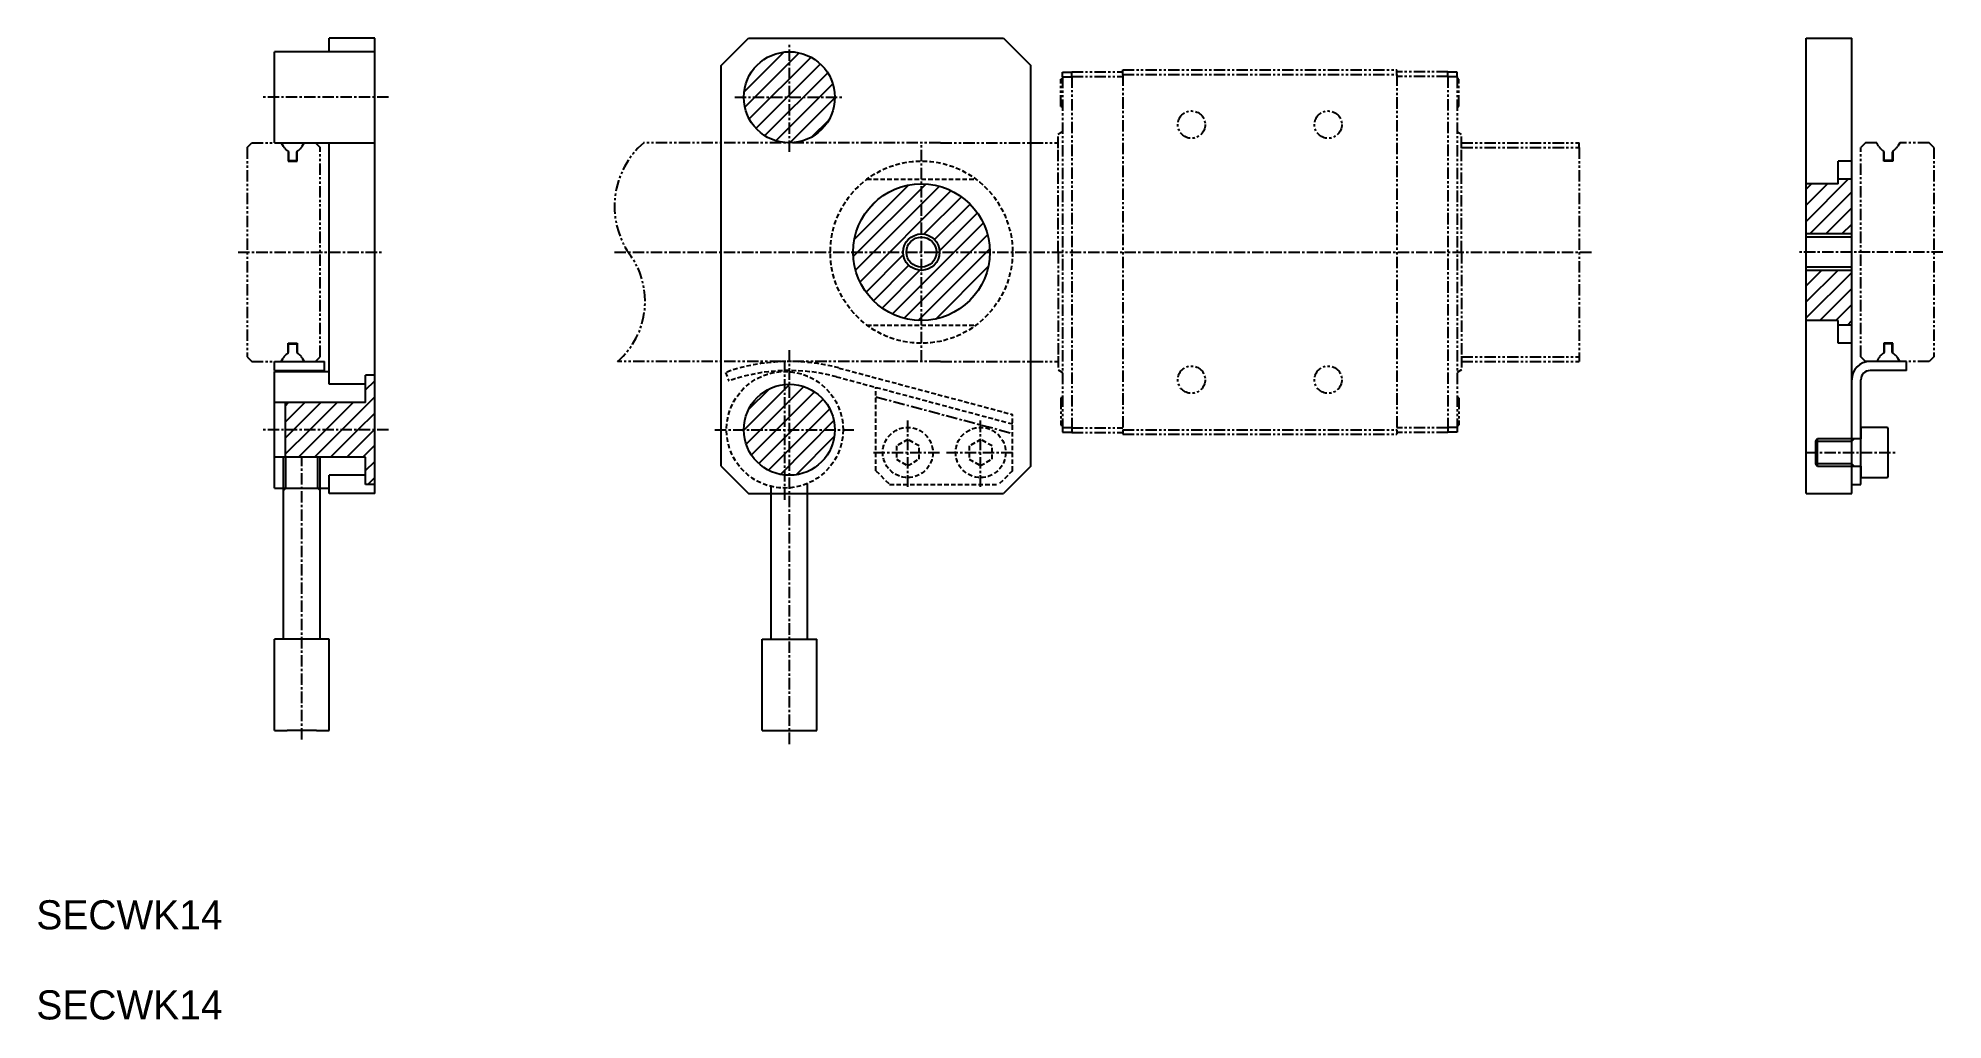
# Model space of a CAD drawing. Extents: x 58 to 267, y 44 to 152.
import ezdxf

# ---------------------------------------------------------------- set-up
doc = ezdxf.new("R2010")
doc.units = 0
for name, pattern in [('CENTER', [2, 1.25, -0.25, 0.25, -0.25]), ('DASHED', [0.75, 0.5, -0.25]), ('PHANTOM', [2.5, 1.25, -0.25, 0.25, -0.25, 0.25, -0.25])]:
    doc.linetypes.add(name, pattern=pattern)
doc.layers.get('0').update_dxf_attribs({"linetype": 'CONTINUOUS'})
doc.layers.add('CENTER', color=1, linetype='CENTER')

# ---------------------------------------------------------------- blocks, each defined once
blk = doc.blocks.new('*X2')
at = {"color": 0}
for p, q in [((147.47, 128.02), (155.43, 135.98)), ((147.59, 129.91), (153.54, 135.87)), ((147.72, 126.51), (156.94, 135.73)), ((148.21, 125.23), (158.23, 135.25)), ((149.11, 133.2), (150.25, 134.34)), ((155.23, 130.48), (159.34, 134.59)), ((156.4, 129.88), (160.29, 133.77)), ((156.95, 128.66), (161.09, 132.81)), ((151.76, 121.71), (161.74, 131.69)), ((153.06, 121.24), (162.21, 130.39)), ((148.87, 124.12), (152.97, 128.23)), ((154.6, 121.01), (162.45, 128.86)), ((149.68, 123.17), (153.57, 127.06)), ((150.65, 122.36), (154.79, 126.51)), ((156.52, 121.16), (162.29, 126.93))]:
    blk.add_line(p, q, dxfattribs=at)
blk = doc.blocks.new('*X3')
at = {"color": 0}
for p, q in [((135.49, 146.1), (139.86, 150.46)), ((135.57, 144.41), (141.54, 150.38)), ((136.05, 143.13), (142.83, 149.9)), ((136.79, 142.1), (143.86, 149.16)), ((137.76, 141.29), (144.66, 148.2)), ((138.96, 140.73), (145.23, 146.99)), ((140.5, 140.5), (145.45, 145.45)), ((142.91, 141.15), (144.81, 143.04)), ((135.46, 108.94), (140.52, 114)), ((135.71, 107.43), (142.03, 113.75)), ((135.98, 111.23), (138.22, 113.47)), ((136.29, 106.24), (143.22, 113.17)), ((137.11, 105.29), (144.17, 112.35)), ((138.15, 104.56), (144.89, 111.3)), ((139.46, 104.1), (145.35, 110)), ((141.18, 104.05), (145.4, 108.28))]:
    blk.add_line(p, q, dxfattribs=at)
blk = doc.blocks.new('*X4')
at = {"color": 0}
for p, q in [((93.93, 113.37), (94.93, 114.37)), ((85.13, 109.88), (87.25, 112)), ((85.13, 111.64), (85.48, 112)), ((86.02, 109), (89.02, 112)), ((87.79, 109), (90.79, 112)), ((89.55, 109), (92.55, 112)), ((91.32, 109), (94.93, 112.61)), ((93.09, 109), (94.93, 110.84)), ((85.13, 106.34), (87.79, 109)), ((85.13, 108.11), (86.02, 109)), ((86.55, 106), (89.55, 109)), ((88.32, 106), (91.32, 109)), ((90.09, 106), (93.09, 109)), ((91.86, 106), (94.86, 109)), ((94.86, 109), (94.93, 109.07)), ((93.63, 106), (94.93, 107.3)), ((93.93, 104.53), (94.93, 105.53)), ((94.16, 103), (94.93, 103.77))]:
    blk.add_line(p, q, dxfattribs=at)
blk = doc.blocks.new('*X5')
at = {"color": 0}
for p, q in [((252.09, 131.88), (256.71, 136.5)), ((252.09, 133.65), (254.44, 136)), ((252.09, 135.42), (252.67, 136)), ((252.48, 130.5), (257.09, 135.12)), ((254.24, 130.5), (257.09, 133.35)), ((256.01, 130.5), (257.09, 131.58)), ((252.09, 123.05), (255.55, 126.5)), ((252.09, 124.81), (253.78, 126.5)), ((252.09, 121.28), (257.09, 126.28)), ((253.58, 121), (257.09, 124.51)), ((255.35, 121), (257.09, 122.74)), ((256.62, 120.5), (257.09, 120.98))]:
    blk.add_line(p, q, dxfattribs=at)

msp = doc.modelspace()

# ---------------------------------------------------------------- linework, layer by layer
at = {"color": 7, "linetype": 'CONTINUOUS'}
for p, q in [((94.93, 152), (89.93, 152)), ((89.93, 150.5), (89.93, 152)), ((94.93, 102), (94.93, 152)), ((132.95, 149), (135.95, 152)), ((135.95, 152), (163.95, 152)), ((163.95, 152), (166.95, 149)), ((252.09, 102), (252.09, 152)), ((252.09, 152), (257.09, 152)), ((257.09, 102), (257.09, 152)), ((83.93, 140.5), (83.93, 150.5)), ((94.93, 150.5), (83.93, 150.5)), ((132.95, 105), (132.95, 149)), ((166.95, 105), (166.95, 149)), ((83.93, 140.5), (94.93, 140.5)), ((89.93, 114), (89.93, 140.5)), ((257.09, 138.5), (255.59, 138.5)), ((255.59, 136), (255.59, 138.5)), ((255.59, 136), (252.09, 136)), ((257.09, 136.5), (255.59, 136.5)), ((257.09, 130.15), (252.09, 130.15)), ((257.09, 126.85), (252.09, 126.85)), ((255.59, 121), (252.09, 121)), ((255.59, 118.5), (255.59, 121)), ((257.09, 120.5), (255.59, 120.5)), ((257.09, 118.5), (255.59, 118.5)), ((83.93, 116.5), (89.43, 116.5)), ((83.93, 115.5), (83.93, 116.5)), ((83.93, 115.5), (89.43, 115.5)), ((83.93, 102.6), (83.93, 115.4)), ((83.93, 115.4), (89.93, 115.4)), ((89.43, 115.5), (89.43, 116.5)), ((263.09, 116.5), (259.09, 116.5)), ((263.09, 115.5), (259.09, 115.5)), ((263.09, 115.5), (263.09, 116.5)), ((93.93, 114), (89.93, 114)), ((93.93, 112), (93.93, 115)), ((94.93, 115), (93.93, 115)), ((258.09, 103), (258.09, 114.5)), ((93.93, 112), (83.93, 112)), ((85.13, 106), (85.13, 112)), ((258.09, 109.25), (258.09, 108)), ((260.94, 109.25), (258.09, 109.25)), ((261.09, 103.9), (261.09, 109.1)), ((253.34, 108), (253.09, 107.75)), ((253.09, 107.75), (253.09, 105.25)), ((258.09, 108), (253.34, 108)), ((257.09, 105), (257.09, 108)), ((258.09, 105), (258.09, 108)), ((93.93, 106), (83.93, 106)), ((84.93, 102.6), (84.93, 106)), ((88.93, 102.6), (88.93, 106)), ((93.93, 103), (93.93, 106)), ((132.95, 105), (135.95, 102)), ((166.95, 105), (163.95, 102)), ((253.09, 105.25), (253.34, 105)), ((253.34, 105), (258.09, 105)), ((258.09, 105), (258.09, 103.75)), ((83.93, 102.6), (85.43, 102.6)), ((84.93, 86), (84.93, 102.6)), ((85.43, 102.6), (88.43, 102.6)), ((88.43, 102.6), (89.93, 102.6)), ((88.93, 86), (88.93, 102.6)), ((89.93, 102), (89.93, 104)), ((93.93, 104), (89.93, 104)), ((94.93, 103), (93.93, 103)), ((138.45, 86), (138.45, 102.78)), ((142.45, 86), (142.45, 103.11)), ((257.09, 103), (258.09, 103)), ((258.09, 103.75), (260.94, 103.75)), ((94.93, 102), (89.93, 102)), ((135.95, 102), (163.95, 102)), ((252.09, 102), (257.09, 102)), ((83.93, 76), (83.93, 86)), ((85.33, 86), (83.93, 86)), ((88.53, 86), (85.33, 86)), ((89.93, 86), (88.53, 86)), ((89.93, 76), (89.93, 86)), ((137.45, 76), (137.45, 86)), ((137.45, 86), (143.45, 86)), ((143.45, 76), (143.45, 86)), ((83.93, 76), (85.33, 76)), ((88.53, 76), (85.33, 76)), ((88.53, 76), (89.93, 76)), ((137.45, 76), (143.45, 76))]:
    msp.add_line(p, q, dxfattribs=at)
at = {"color": 3, "linetype": 'PHANTOM'}
for p, q in [((177.05, 148.5), (207.15, 148.5)), ((177.05, 148), (177.05, 148.5)), ((207.15, 148), (207.15, 148.5)), ((170.25, 144.5), (170.25, 147.5)), ((170.45, 147.5), (170.25, 147.5)), ((170.45, 147.75), (170.45, 148.25)), ((170.45, 148.25), (171.45, 148.25)), ((170.45, 147.75), (170.45, 109.25)), ((170.45, 147.75), (171.45, 147.75)), ((171.45, 148.3), (177.05, 148.3)), ((171.45, 147.8), (171.45, 148.3)), ((171.45, 147.8), (171.45, 109.2)), ((171.45, 147.8), (177.05, 147.8)), ((177.05, 148), (177.05, 109)), ((177.05, 148), (207.15, 148)), ((212.75, 148.3), (207.15, 148.3)), ((207.15, 148), (207.15, 109)), ((212.75, 147.8), (207.15, 147.8)), ((212.75, 147.8), (212.75, 148.3)), ((213.75, 148.25), (212.75, 148.25)), ((212.75, 147.8), (212.75, 109.2)), ((213.75, 147.75), (212.75, 147.75)), ((213.75, 147.75), (213.75, 148.25)), ((213.75, 147.75), (213.75, 109.25)), ((213.95, 147.5), (213.75, 147.5)), ((213.95, 144.5), (213.95, 147.5)), ((170.25, 144.5), (170.45, 144.5)), ((213.75, 144.5), (213.95, 144.5)), ((80.93, 140), (81.43, 140.5)), ((81.43, 140.5), (84.66, 140.5)), ((84.66, 140.5), (84.88, 140.13)), ((86.98, 140.13), (87.19, 140.5)), ((87.19, 140.5), (88.43, 140.5)), ((88.43, 140.5), (88.93, 140)), ((157.05, 140.5), (124.45, 140.5)), ((157.05, 140.5), (169.95, 140.5)), ((169.95, 141.43), (170.45, 141.73)), ((169.95, 139.93), (169.95, 141.43)), ((214.25, 141.43), (213.75, 141.73)), ((214.25, 139.93), (214.25, 141.43)), ((214.25, 140.5), (227.15, 140.5)), ((227.15, 140), (227.15, 140.5)), ((258.59, 140.5), (258.09, 140)), ((259.83, 140.5), (258.59, 140.5)), ((260.04, 140.13), (259.83, 140.5)), ((262.36, 140.5), (262.15, 140.13)), ((265.59, 140.5), (262.36, 140.5)), ((266.09, 140), (265.59, 140.5)), ((80.93, 140), (80.93, 117)), ((85.43, 139.61), (85.43, 138.5)), ((85.43, 139.53), (85.48, 139.51)), ((85.43, 138.5), (86.43, 138.5)), ((85.48, 139.51), (85.48, 138.55)), ((85.48, 138.55), (86.38, 138.55)), ((86.38, 139.51), (86.43, 139.53)), ((86.38, 138.55), (86.38, 139.51)), ((86.43, 138.5), (86.43, 139.61)), ((88.93, 117), (88.93, 140)), ((169.95, 128.5), (169.95, 139.93)), ((214.25, 140), (227.15, 140)), ((214.25, 128.5), (214.25, 139.93)), ((227.15, 140), (227.15, 117)), ((258.09, 117), (258.09, 140)), ((260.59, 138.5), (260.59, 139.61)), ((260.64, 139.51), (260.59, 139.53)), ((261.59, 138.5), (260.59, 138.5)), ((260.64, 138.55), (260.64, 139.51)), ((261.54, 138.55), (260.64, 138.55)), ((261.59, 139.53), (261.54, 139.51)), ((261.54, 139.51), (261.54, 138.55)), ((261.59, 139.61), (261.59, 138.5)), ((266.09, 140), (266.09, 117)), ((169.95, 128.5), (169.95, 117.07)), ((214.25, 128.5), (214.25, 117.07)), ((85.43, 117.39), (85.43, 118.5)), ((85.43, 118.5), (86.43, 118.5)), ((85.43, 117.47), (85.48, 117.49)), ((85.48, 118.45), (86.38, 118.45)), ((85.48, 117.49), (85.48, 118.45)), ((86.38, 118.45), (86.38, 117.49)), ((86.38, 117.49), (86.43, 117.47)), ((86.43, 118.5), (86.43, 117.39)), ((261.59, 118.5), (260.59, 118.5)), ((260.59, 118.5), (260.59, 117.39)), ((260.64, 117.49), (260.59, 117.47)), ((260.64, 118.45), (260.64, 117.49)), ((261.54, 118.45), (260.64, 118.45)), ((261.54, 117.49), (261.54, 118.45)), ((261.59, 117.47), (261.54, 117.49)), ((261.59, 117.39), (261.59, 118.5)), ((80.93, 117), (81.43, 116.5)), ((81.43, 116.5), (84.66, 116.5)), ((84.66, 116.5), (84.88, 116.87)), ((86.98, 116.87), (87.19, 116.5)), ((87.19, 116.5), (88.43, 116.5)), ((88.43, 116.5), (88.93, 117)), ((157.05, 116.5), (121.58, 116.5)), ((157.05, 116.5), (169.95, 116.5)), ((169.95, 117.07), (169.95, 115.57)), ((169.95, 115.57), (170.45, 115.27)), ((214.25, 115.57), (213.75, 115.27)), ((214.25, 117.07), (214.25, 115.57)), ((214.25, 117), (227.15, 117)), ((214.25, 116.5), (227.15, 116.5)), ((227.15, 117), (227.15, 116.5)), ((258.59, 116.5), (258.09, 117)), ((259.83, 116.5), (258.59, 116.5)), ((260.04, 116.87), (259.83, 116.5)), ((262.36, 116.5), (262.15, 116.87)), ((265.59, 116.5), (262.36, 116.5)), ((266.09, 117), (265.59, 116.5)), ((170.45, 112.5), (170.25, 112.5)), ((170.25, 112.5), (170.25, 109.5)), ((213.95, 112.5), (213.75, 112.5)), ((213.95, 112.5), (213.95, 109.5)), ((170.25, 109.5), (170.45, 109.5)), ((170.45, 109.25), (170.45, 108.75)), ((170.45, 109.25), (171.45, 109.25)), ((170.45, 108.75), (171.45, 108.75)), ((171.45, 109.2), (177.05, 109.2)), ((171.45, 109.2), (171.45, 108.7)), ((177.05, 109), (207.15, 109)), ((177.05, 109), (177.05, 108.5)), ((212.75, 109.2), (207.15, 109.2)), ((207.15, 109), (207.15, 108.5)), ((213.75, 109.25), (212.75, 109.25)), ((212.75, 109.2), (212.75, 108.7)), ((213.75, 108.75), (212.75, 108.75)), ((213.75, 109.5), (213.95, 109.5)), ((213.75, 109.25), (213.75, 108.75)), ((171.45, 108.7), (177.05, 108.7)), ((177.05, 108.5), (207.15, 108.5)), ((212.75, 108.7), (207.15, 108.7))]:
    msp.add_line(p, q, dxfattribs=at)
at = {"color": 3, "linetype": 'DASHED'}
for p, q in [((148.95, 136.5), (160.95, 136.5)), ((148.95, 120.5), (160.95, 120.5)), ((133.45, 115.3), (133.79, 114.36)), ((145.89, 115.78), (164.95, 110.68)), ((145.63, 114.82), (164.95, 109.64)), ((149.95, 104.5), (149.95, 113.66)), ((164.95, 104.5), (164.95, 110.68)), ((153.45, 107.94), (152.2, 107.22)), ((152.2, 107.22), (152.2, 105.78)), ((154.7, 107.22), (153.45, 107.94)), ((154.7, 105.78), (154.7, 107.22)), ((161.45, 107.94), (160.2, 107.22)), ((160.2, 107.22), (160.2, 105.78)), ((162.7, 107.22), (161.45, 107.94)), ((162.7, 105.78), (162.7, 107.22)), ((152.2, 105.78), (153.45, 105.06)), ((153.45, 105.06), (154.7, 105.78)), ((160.2, 105.78), (161.45, 105.06)), ((161.45, 105.06), (162.7, 105.78)), ((149.95, 104.5), (151.45, 103)), ((151.45, 103), (163.45, 103)), ((164.95, 104.5), (163.45, 103))]:
    msp.add_line(p, q, dxfattribs=at)
at = {"color": 3}
for p, q in [((257.09, 130.5), (252.09, 130.5)), ((257.09, 126.5), (252.09, 126.5)), ((253.09, 107.75), (257.09, 107.75)), ((253.34, 105), (253.34, 108)), ((257.34, 108), (257.09, 107.75)), ((85.18, 102.6), (85.18, 106)), ((88.68, 102.6), (88.68, 106)), ((257.09, 105.25), (253.09, 105.25)), ((257.34, 105), (257.09, 105.25)), ((84.93, 102.35), (85.18, 102.6)), ((88.68, 102.6), (88.93, 102.35))]:
    msp.add_line(p, q, dxfattribs=at)
at = {"color": 7, "linetype": 'CONTINUOUS'}
for centre, radius in [((140.45, 145.5), 5), ((154.95, 128.5), 7.5), ((154.95, 128.5), 1.65), ((140.45, 109), 5)]:
    msp.add_circle(centre, radius, dxfattribs=at)
at = {"color": 3, "linetype": 'PHANTOM'}
for centre in [(184.6, 142.5), (199.6, 142.5), (184.6, 114.5), (199.6, 114.5)]:
    msp.add_circle(centre, 1.5, dxfattribs=at)
at = {"color": 3, "linetype": 'DASHED'}
for centre, radius in [((154.95, 128.5), 10), ((139.95, 109), 6.4), ((153.45, 106.5), 2.75), ((161.45, 106.5), 2.75)]:
    msp.add_circle(centre, radius, dxfattribs=at)
at = {"color": 3}
msp.add_circle((154.95, 128.5), 2, dxfattribs=at)
at = {"color": 3, "linetype": 'PHANTOM'}
for centre, radius, start, end in [((86.02, 140.79), 1.32, 210, 243.402), ((85.84, 140.79), 1.32, 296.598, 330), ((130.42, 133.53), 9.17, 130.564, 214.3527), ((261.18, 140.79), 1.32, 210, 243.402), ((261, 140.79), 1.32, 296.598, 330), ((115.96, 123.1), 8.66, 310.4102, 37.4004), ((86.02, 116.21), 1.32, 116.598, 150), ((85.84, 116.21), 1.32, 30, 63.402), ((261.18, 116.21), 1.32, 116.598, 150), ((261, 116.21), 1.32, 30, 63.402)]:
    msp.add_arc(centre, radius, start, end, dxfattribs=at)
at = {"color": 3, "linetype": 'DASHED'}
for radius in [21, 20]:
    msp.add_arc((140.45, 95.5), radius, 75, 109.4712, dxfattribs=at)
at = {"color": 7, "linetype": 'CONTINUOUS'}
for centre, radius, start, end in [((259.09, 114.5), 2, 90, 180), ((259.09, 114.5), 1, 90, 180), ((260.94, 109.1), 0.15, 360, 90), ((260.94, 103.9), 0.15, 270, 0)]:
    msp.add_arc(centre, radius, start, end, dxfattribs=at)
at = {"layer": 'CENTER', "color": 1, "linetype": 'CENTER'}
for p, q in [((140.45, 139.5), (140.45, 151.5)), ((96.43, 145.5), (82.43, 145.5)), ((134.45, 145.5), (146.45, 145.5)), ((154.95, 116.5), (154.95, 140.5)), ((79.93, 128.5), (95.93, 128.5)), ((121.25, 128.5), (228.65, 128.5)), ((267.09, 128.5), (251.09, 128.5)), ((140.45, 74.5), (140.45, 118)), ((139.95, 101.32), (139.95, 116.8)), ((149.95, 112.62), (164.95, 108.61)), ((96.43, 109), (82.43, 109)), ((132.27, 109), (147.75, 109)), ((153.45, 102.75), (153.45, 110.25)), ((161.45, 102.75), (161.45, 110.25)), ((86.93, 75), (86.93, 106)), ((149.7, 106.5), (157.2, 106.5)), ((157.7, 106.5), (165.2, 106.5)), ((252.09, 106.5), (262.09, 106.5))]:
    msp.add_line(p, q, dxfattribs=at)

# ---------------------------------------------------------------- block references
at = {"color": 3, "linetype": 'CONTINUOUS'}
for name in ['*X3', '*X2', '*X5', '*X4']:
    msp.add_blockref(name, (0, 0), dxfattribs=at)

# ---------------------------------------------------------------- texts
at = {"color": 7, "linetype": 'CONTINUOUS'}
for p in [(57.78, 54.15), (57.78, 44.26)]:
    msp.add_text('SECWK14', height=3.2, dxfattribs=at).set_placement(p)

doc.saveas('drawing.dxf')
